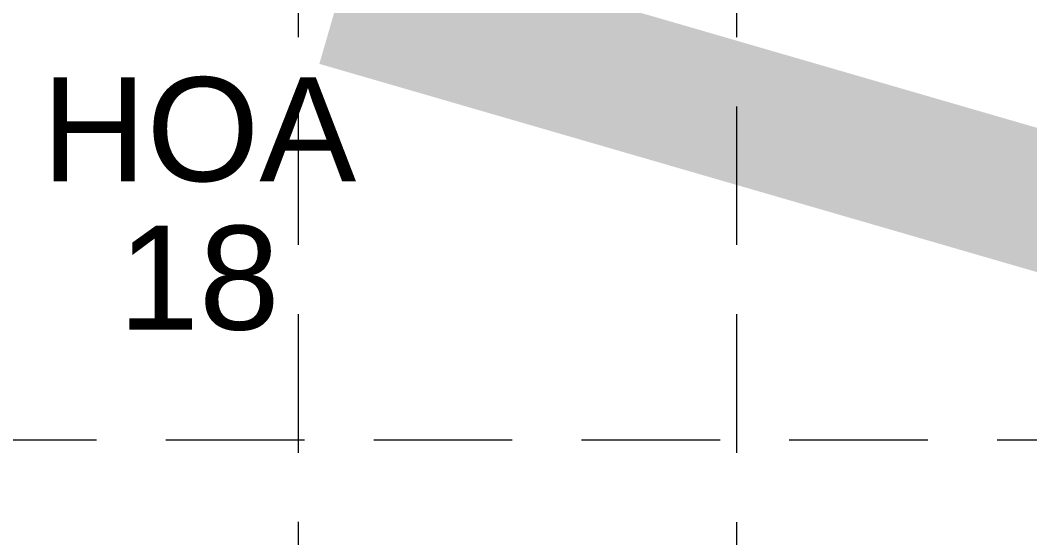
# Model space of a CAD drawing. Header units: inches. Extents: x 3312 to 5850, y 7905 to 11961.
# Drawn here: x 4287.8 to 4433.5, y 9981.8 to 10056.5 of the extents above; entities that cross this region are included whole.
import ezdxf

# ---------------------------------------------------------------- set-up
doc = ezdxf.new("R2010")
doc.units = ezdxf.units.IN
doc.header["$LTSCALE"] = 80
doc.header["$MEASUREMENT"] = 0
doc.linetypes.add('HIDDEN', pattern=[0.375, 0.25, -0.125])
doc.layers.add('grid', color=254, linetype='HIDDEN')
doc.layers.add('LOT NUM', color=7, linetype='Continuous')
doc.styles.get("Standard").update_dxf_attribs({"font": 'ARIAL.TTF', "height": 25})

msp = doc.modelspace()

# ---------------------------------------------------------------- linework, layer by layer
at = {"color": 5, "const_width": 20}
msp.add_lwpolyline([(5514.06, 9906.34), (4744.22, 9937.31), (4553.23, 9996.1), (4333.73, 10059.77)], dxfattribs=at)
at = {"layer": 'grid', "color": 252, "linetype": 'HIDDEN', "lineweight": 0}
for p, q in [((4327.94, 8224.04), (4327.94, 11894.2)), ((4391.21, 8224.03), (4391.21, 11894.2)), ((3378.79, 9995.91), (5783.3, 9995.91))]:
    msp.add_line(p, q, dxfattribs=at)

# ---------------------------------------------------------------- texts
at = {"layer": 'LOT NUM', "insert": (4313.56, 10029.91), "char_height": 15, "attachment_point": 5, "line_spacing_factor": 0.857143}
msp.add_mtext('HOA\\P18', dxfattribs=at)

doc.saveas('drawing.dxf')
